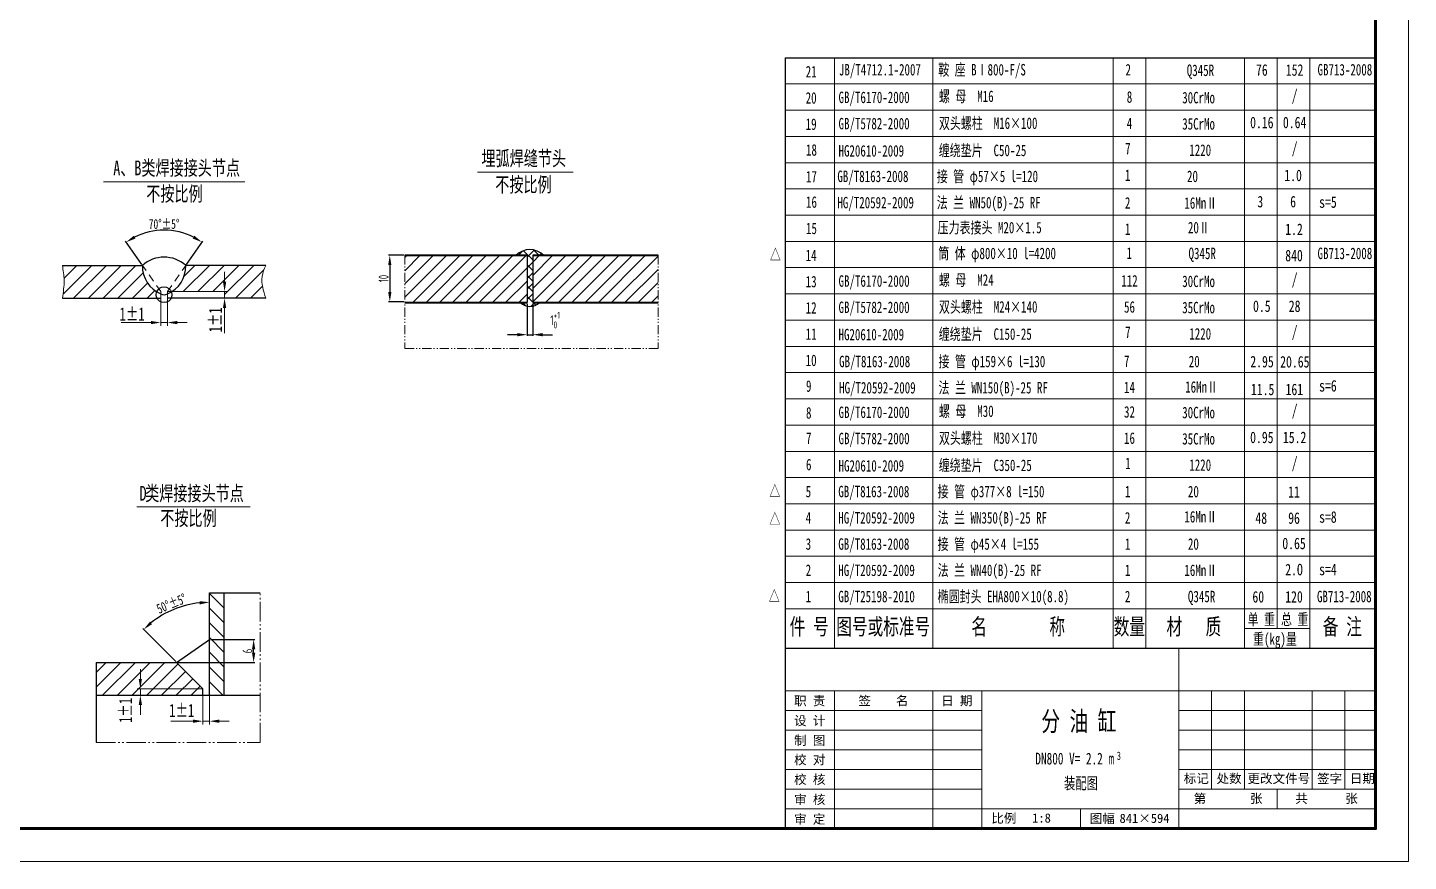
# Model space of a CAD drawing. Extents: x -6371 to 30159, y -2288 to 2464.
# Drawn here: x 26791 to 30159, y -2288 to -254 of the extents above; entities that cross this region are included whole.
import ezdxf
from ezdxf.enums import TextEntityAlignment as Align

# ---------------------------------------------------------------- set-up
doc = ezdxf.new("R2010")
doc.units = 0
doc.header["$LTSCALE"] = 25
doc.header["$PDMODE"] = 1
for name, pattern in [('JXX-L', [2.9499999999999997, 1.9, -0.25, 0.15, -0.25, 0.15, -0.25]), ('JXX-S', [1.7000000000000002, 0.9, -0.2, 0.1, -0.2, 0.1, -0.2]), ('XX-L', [1.25, 0.75, -0.5])]:
    doc.linetypes.add(name, pattern=pattern)
doc.layers.get('Defpoints').update_dxf_attribs({"linetype": 'CONTINUOUS'})
for name, color, linetype, lineweight in [('A 粗实线', 1, 'CONTINUOUS', 25), ('B 细实线', 7, 'CONTINUOUS', 15), ('C 文 字', 2, 'CONTINUOUS', 20), ('G 长虚线', 6, 'XX-L', 15), ('H 短双点线', 3, 'JXX-S', 18), ('I 长双点线', 3, 'JXX-L', 15), ('J 标注尺寸', 2, 'CONTINUOUS', 15)]:
    doc.layers.add(name, color=color, linetype=linetype, lineweight=lineweight)
doc.styles.add('HZTXT', font='SIMFANG.TTF', dxfattribs={"width": 0.75})
doc.styles.get("Standard").update_dxf_attribs({"font": 'isocp.shx', "width": 0.7070000000000001, "bigfont": 'hztxt.shx'})
doc.styles.add('style2', font='SIMFANG.TTF', dxfattribs={"width": 0.7})
doc.styles.add('标题中文', font='SIMFANG.TTF', dxfattribs={"width": 0.7})
doc.dimstyles.new('通用标注4.0', dxfattribs={"dimtxt": 24, "dimasz": 24, "dimexe": 3, "dimexo": 3, "dimgap": 3, "dimtad": 1, "dimdec": 0, "dimzin": 0, "dimdsep": 46, "dimtxsty": 'Standard', "dimcen": 3, "dimadec": 0, "dimazin": 0, "dimtfac": 0.375, "dimtdec": 0, "dimtmove": 2, "dimatfit": 3, "dimfxl": 0, "dimtzin": 0, "dimarcsym": 0})

# ---------------------------------------------------------------- blocks, each defined once
blk = doc.blocks.new('*D97')
at = {"layer": 'Defpoints', "color": 0}
for p in [(27711.39541190553, -809.5484291704615), (27674.52818701213, -923.0237242724997), (27711.39541190553, -923.0237242724997)]:
    blk.add_point(p, dxfattribs=at)
at = {"layer": 'J 标注尺寸', "color": 0, "lineweight": -2}
for p, q in [((27708.39541190553, -809.5484291704615), (27671.52818701213, -809.5484291704615)), ((27674.52818701213, -833.5484291704615), (27674.52818701213, -899.0237242724997)), ((27708.39541190553, -923.0237242724997), (27671.52818701213, -923.0237242724997))]:
    blk.add_line(p, q, dxfattribs=at)
at = {"layer": 'J 标注尺寸', "color": 0}
for points in [[(27670.52818701213, -833.5484291704615), (27678.52818701213, -833.5484291704615), (27674.52818701213, -809.5484291704615)], [(27670.52818701213, -899.0237242724997), (27678.52818701213, -899.0237242724997), (27674.52818701213, -923.0237242724997)]]:
    blk.add_solid(points, dxfattribs=at)
at = {"layer": 'J 标注尺寸', "color": 0, "insert": (27659.52818701213, -866.2860767214762), "char_height": 24, "attachment_point": 5, "rotation": 90}
blk.add_mtext('10', dxfattribs=at)
blk = doc.blocks.new('*D98')
at = {"layer": 'Defpoints', "color": 0}
for p in [(28009.37736698319, -924.7484291704604), (28023.20136698319, -924.7484291704604), (28023.20136698319, -1003.194787544256)]:
    blk.add_point(p, dxfattribs=at)
at = {"layer": 'J 标注尺寸', "color": 0, "lineweight": -2}
for p, q in [((28009.37736698319, -927.7484291704604), (28009.37736698319, -1006.194787544256)), ((28023.20136698319, -927.7484291704604), (28023.20136698319, -1006.194787544256)), ((27985.37736698319, -1003.194787544256), (27961.37736698319, -1003.194787544256)), ((28009.37736698319, -1003.194787544256), (28023.20136698319, -1003.194787544256)), ((28047.20136698319, -1003.194787544256), (28071.20136698319, -1003.194787544256))]:
    blk.add_line(p, q, dxfattribs=at)
at = {"layer": 'J 标注尺寸', "color": 0}
for points in [[(27985.37736698319, -999.1947875442556), (27985.37736698319, -1007.194787544256), (28009.37736698319, -1003.194787544256)], [(28047.20136698319, -999.1947875442556), (28047.20136698319, -1007.194787544256), (28023.20136698319, -1003.194787544256)]]:
    blk.add_solid(points, dxfattribs=at)
at = {"layer": 'J 标注尺寸', "color": 0, "insert": (28077.93748732258, -967.5388141034236), "char_height": 24, "attachment_point": 5}
blk.add_mtext('\\A1;1{\\H0.7x;\\S+1^ 0;}', dxfattribs=at)
blk = doc.blocks.new('*D116')
at = {"layer": 'Defpoints', "color": 0}
for p in [(27156.65263911166, -751.670851706522), (27071.22527183183, -834.1958287176258), (27176.85183672269, -834.1958287176258), (27116.03855427726, -898.1958287176258), (27132.03855427726, -898.1958287176258)]:
    blk.add_point(p, dxfattribs=at)
at = {"layer": 'J 标注尺寸', "color": 0, "lineweight": -2}
for p, q in [((27069.50454252278, -831.738372584759), (27029.81018412161, -775.0489537552355)), ((27178.57256603175, -831.738372584759), (27218.26692443292, -775.0489537552355))]:
    blk.add_line(p, q, dxfattribs=at)
blk.add_arc((27124.03855427726, -909.6210127715606), 161.2821500044465, 63.53393025206887, 116.4660697479312, dxfattribs=at)
at = {"layer": 'J 标注尺寸', "color": 0}
for points in [[(27054.2044542056, -768.6797146555965), (27050.11614543965, -761.8032525249434), (27031.53091343067, -777.5064098881023)], [(27197.96096311487, -761.8032525249434), (27193.87265434893, -768.6797146555965), (27216.54619512386, -777.5064098881023)]]:
    blk.add_solid(points, dxfattribs=at)
at = {"layer": 'J 标注尺寸', "color": 0, "insert": (27124.03855427726, -733.338862767114), "char_height": 24, "attachment_point": 5}
blk.add_mtext('{\\f仿宋_GB2312|b0|i0|c134|p49;70°±5°}', dxfattribs=at)
blk = doc.blocks.new('*D120')
at = {"layer": 'Defpoints', "color": 0}
for p in [(27175.92893480572, -1663.466173064957), (27234.62487575251, -1669.689701908519), (27154.62487575252, -1802.522406876455), (27218.62487575252, -1866.522406876455), (27234.62487575251, -1882.522406876455)]:
    blk.add_point(p, dxfattribs=at)
at = {"layer": 'J 标注尺寸', "color": 0, "lineweight": -2}
for p, q in [((27234.62487575251, -1666.689701908521), (27234.62487575251, -1652.738705841071)), ((27152.50355540896, -1800.401086532896), (27072.14326254426, -1720.040793668188))]:
    blk.add_line(p, q, dxfattribs=at)
blk.add_arc((27234.62487575251, -1882.522406876451), 226.7837010353808, 96.06631427305604, 128.9336857269421, dxfattribs=at)
at = {"layer": 'J 标注尺寸', "color": 0}
for points in [[(27210.4468423945, -1653.014242051886), (27210.87015323898, -1661.003034697145), (27234.62487575252, -1655.738705841071)], [(27094.78415089487, -1709.087431269751), (27089.43454741059, -1703.139175848111), (27074.26458288782, -1722.162114011748)]]:
    blk.add_solid(points, dxfattribs=at)
at = {"layer": 'J 标注尺寸', "color": 0, "insert": (27142.09825915036, -1659.143394195033), "char_height": 24, "attachment_point": 5, "rotation": 22.500000000000004}
blk.add_mtext('{\\f仿宋_GB2312|b0|i0|c134|p49;50°±5°}', dxfattribs=at)
blk = doc.blocks.new('*D121')
at = {"layer": 'Defpoints', "color": 0}
for p in [(27234.62487575252, -1746.505803819685), (27342.47280981732, -1746.505803819685), (27154.62487575252, -1802.522406876456)]:
    blk.add_point(p, dxfattribs=at)
at = {"layer": 'J 标注尺寸', "color": 0, "lineweight": -2}
for p, q in [((27237.62487575252, -1746.505803819685), (27345.47280981732, -1746.505803819685)), ((27342.47280981732, -1778.522406876456), (27342.47280981732, -1770.505803819685)), ((27157.62487575252, -1802.522406876456), (27345.47280981732, -1802.522406876456))]:
    blk.add_line(p, q, dxfattribs=at)
at = {"layer": 'J 标注尺寸', "color": 0}
for points in [[(27338.47280981732, -1770.505803819685), (27346.47280981732, -1770.505803819685), (27342.47280981732, -1746.505803819685)], [(27338.47280981732, -1778.522406876456), (27346.47280981732, -1778.522406876456), (27342.47280981732, -1802.522406876456)]]:
    blk.add_solid(points, dxfattribs=at)
at = {"layer": 'J 标注尺寸', "color": 0, "insert": (27327.47280981732, -1774.514105348066), "char_height": 24, "attachment_point": 5, "rotation": 90}
blk.add_mtext('6', dxfattribs=at)

msp = doc.modelspace()

# ---------------------------------------------------------------- hatches: boundary and pattern name
at = {"layer": 'B 细实线'}
h = msp.add_hatch(dxfattribs=at)
h.set_pattern_fill('ANSI37', color=256, scale=5.76, style=0)
h.set_pattern_definition([(44.99999999999999, (13490.92094655213, 805.9466813981535), (-12.93156881433958, 12.93156881433958), []), (135, (13490.92094655213, 805.9466813981535), (-12.93156881433958, -12.93156881433957), [])])
h.paths.add_polyline_path([(28023.20136698319, -809.5484291704615), (28049.68356301021, -809.5484291704615, 0.4139641508006772), (27982.89517095615, -809.5484291704615), (28009.37736698319, -809.5484291704615), (28009.37736698319, -924.7484291704604), (27992.68752563967, -924.7484291704604, 0.4032903757091318), (28039.89120832668, -924.7484291704604), (28023.20136698319, -924.7484291704613)])
h = msp.add_hatch(dxfattribs=at)
h.set_pattern_fill('ANSI31', color=256, scale=7.200000000000001, style=0)
h.set_pattern_definition([(44.99999999999999, (13490.92094655213, 805.9466813981535), (-16.16446101792447, 16.16446101792447), [])])
h.paths.add_polyline_path([(28009.37736698319, -924.7484291704604), (28009.37736698318, -809.5484291704614), (27711.39541190553, -809.5484291704606), (27711.39541190554, -924.7484291704603)])
h.paths.add_polyline_path([(28023.20136698319, -809.5484291704616), (28023.20136698318, -924.7484291704606), (28328.80616520702, -924.7484291704606), (28328.80616520702, -809.5484291704615)])
at = {"layer": 'J 标注尺寸'}
h = msp.add_hatch(dxfattribs=at)
h.set_pattern_fill('ANSI31', color=256, style=0)
h.set_pattern_definition([(45, (2693.581294025971, -33852.83566849184), (-17.9605122421383, 17.96051224213831), [])])
edge = h.paths.add_edge_path()
edge.add_ellipse((27124.03855427726, -905.6964881586409), major_axis=(-13.63513394694479, 13.63513394694479), ratio=0.9999999999990744, start_angle=45.00000000002649, end_angle=71.15294256731357, ccw=False)
edge.add_ellipse((27124.03855427726, -905.6964881586409), major_axis=(-13.63513394691989, 13.63513394691989), ratio=0.9999999999998676, start_angle=23.98966314126892, end_angle=45.00000000000381, ccw=False)
edge.add_ellipse((27143.66280284986, -836.8274954255048), major_axis=(51.25486108482208, 51.25486108482209), ratio=0.9999999999999759, start_angle=132.9193505473653, end_angle=193.7298607532789, ccw=False)
edge.add_line((27071.22527183183, -834.1958287176258), (26876.03855427726, -834.1958287176258))
edge.add_spline(control_points=[(26876.03855427726, -834.1958287176258), (26878.0595479299, -846.2468634712586), (26882.52395992284, -872.8678199553997), (26878.33255374371, -899.5774015550505), (26876.03855427726, -914.1958287176258)], knot_values=[0, 0, 0, 0, 4.553085131909655, 10.0578484456397, 10.0578484456397, 10.0578484456397, 10.0578484456397], degree=3, periodic=0)
edge.add_line((26876.03855427726, -914.1958287176258), (27106.72974248779, -914.1958287176258))
edge = h.paths.add_edge_path()
edge.add_line((27271.62518404776, -898.1958287176258), (27271.62518404776, -914.1958287176258))
edge.add_line((27271.62518404776, -914.1958287176258), (27279.62518404776, -914.1958287176258))
edge.add_line((27279.62518404776, -914.1958287176258), (27372.03855427726, -914.1958287176258))
edge.add_spline(control_points=[(27372.03855427726, -914.1958287176258), (27366.33038422008, -896.2547120323889), (27357.63476496277, -868.9238655118916), (27368.3553961221, -843.0760510771088), (27372.03855427726, -834.1958287176258)], knot_values=[0, 0, 0, 0, 6.737565344485811, 10.26376270678672, 10.26376270678672, 10.26376270678672, 10.26376270678672], degree=3, periodic=0)
edge.add_line((27372.03855427726, -834.1958287176258), (27176.85183672269, -834.1958287176258))
edge.add_ellipse((27104.41430570467, -836.8274954255048), major_axis=(-51.25486108482212, 51.25486108482212), ratio=0.9999999999999949, start_angle=167.1528708974301, end_angle=227.0806494526342, ccw=False)
edge.add_line((27142.98954696893, -898.1958287176258), (27271.62518404776, -898.1958287176258))
h = msp.add_hatch(dxfattribs=at)
h.set_pattern_fill('ANSI31', color=256, angle=90, style=0)
h.set_pattern_definition([(135, (1275.689874369331, -40333.07447313013), (-17.96051224213831, -17.9605122421383), [])])
h.paths.add_polyline_path([(27270.62487575252, -1633.112674270899), (27234.62487575252, -1633.112674270899), (27234.62487575252, -1882.522406876456), (27270.62487575252, -1882.522406876456)])
h = msp.add_hatch(dxfattribs=at)
h.set_pattern_fill('ANSI31', color=256, style=0)
h.set_pattern_definition([(45, (1275.689874369331, -40333.07447313013), (-17.9605122421383, 17.96051224213831), [])])
h.paths.add_polyline_path([(26958.33094713095, -1802.522406876456), (26958.33094713095, -1882.522406876456), (27066.19547864635, -1882.522406876456), (27066.19547864635, -1866.522406876456), (27218.62487575252, -1866.522406876456), (27154.62487575252, -1802.522406876456)])
h.paths.add_polyline_path([(27218.62487575252, -1882.522406876456), (27218.62487575252, -1866.522406876456), (27066.19547864635, -1866.522406876456), (27066.19547864635, -1882.522406876456)])

# ---------------------------------------------------------------- linework, layer by layer
at = {"layer": 'A 粗实线'}
for p, q in [((28638.75110758845, -327.6728270344962), (28638.75110758846, -1095.672827034497)), ((28638.75110758845, -327.6728270344961), (30078.75110758845, -327.6728270344961)), ((26876.03855427726, -834.1958287176258), (27071.22527183183, -834.1958287176258)), ((27372.03855427726, -834.1958287176258), (27176.85183672269, -834.1958287176258)), ((28009.37736698319, -809.5484291704615), (28009.37736698319, -924.7484291704604)), ((28023.20136698319, -809.5484291704615), (28023.20136698318, -924.7484291704604)), ((26876.03855427726, -914.1958287176258), (27116.03855427726, -914.1958287176258)), ((27372.03855427726, -914.1958287176258), (27132.03855427726, -914.1958287176258)), ((28638.75110758845, -1095.672827034497), (28638.75110758845, -1767.672827034497)), ((27234.62487575252, -1633.112674270899), (27358.33254857213, -1633.112674270899)), ((27234.62487575252, -1882.522406876456), (27234.62487575252, -1633.112674270899)), ((27270.62487575252, -1882.522406876456), (27270.62487575252, -1633.112674270899)), ((27154.62487575252, -1802.522406876456), (27234.62487575252, -1746.505803819685)), ((28638.75110758845, -1767.672827034497), (30078.75110758845, -1767.672827034497)), ((26958.33094713095, -1802.522406876456), (26958.33094713095, -1997.569793294669)), ((26958.33094713095, -1802.522406876456), (27154.62487575252, -1802.522406876456)), ((27218.62487575252, -1866.522406876456), (27154.62487575252, -1802.522406876456)), ((26958.33094713095, -1882.522406876456), (27234.62487575252, -1882.522406876456)), ((27218.62487575252, -1882.522406876456), (27218.62487575252, -1866.522406876456)), ((27234.62487575252, -1882.522406876456), (27358.33254857213, -1882.522406876456))]:
    msp.add_line(p, q, dxfattribs=at)
at = {"layer": 'A 粗实线', "lineweight": 40}
for p, q in [((27711.39541190553, -809.5484291704606), (28009.37736698319, -809.5484291704615)), ((28023.20136698319, -809.5484291704615), (28328.80616520702, -809.5484291704615)), ((27711.39541190553, -924.7484291704604), (28009.37736698319, -924.7484291704604)), ((28023.20136698319, -924.7484291704604), (28328.80616520702, -924.7484291704604))]:
    msp.add_line(p, q, dxfattribs=at)
at = {"layer": 'A 粗实线', "color": 1}
msp.add_line((28638.75110758845, -1767.672827034497), (28638.75110758845, -2207.672827034497), dxfattribs=at)
at = {"layer": 'A 粗实线', "color": 5, "lineweight": 60}
msp.add_lwpolyline([(23630.75110758845, -2207.672827034497), (30078.75110758845, -2207.672827034497), (30078.75110758845, 2384.327172965503), (23630.75110758845, 2384.327172965503)], close=True, dxfattribs=at)
at = {"layer": 'A 粗实线'}
for centre, radius, start, end in [((28016.28936698318, -842.9710764611054), 47.24664729064678, 45.02439710037923, 134.9756028996208), ((28016.28936698318, -900.2460293470176), 34.02079528629356, 226.0725077905923, 313.9274922094077)]:
    msp.add_arc(centre, radius, start, end, dxfattribs=at)
for centre, major_axis, ratio, start_param, end_param in [((27124.03855427726, -893.37226325743), (-56.08517276207871, 56.08517276207871), 0.9999999999999989, -1.514038278969776, -0.05675804782512106), ((27143.66280284986, -836.8274954255048), (-51.25486108482264, 51.25486108482265), 0.99999999999999, 0.7490839798699209, 1.965207304896742), ((27104.41430570467, -836.8274954255048), (51.25486108482274, 51.25486108482274), 0.9999999999999888, 4.317978002282843, 5.534101327309664), ((27124.03855427726, -905.6964881586409), (13.63513394692414, 13.63513394692413), 0.9999999999998972, 5.497787143782086, 11.78097245096167), ((27124.03855427726, -887.5086414497946), (12.86074974300521, 12.86074974300521), 1, 3.471554545102508, 4.382427088871975)]:
    msp.add_ellipse(centre, major_axis=major_axis, ratio=ratio, start_param=start_param, end_param=end_param, dxfattribs=at)
at = {"layer": 'B 细实线'}
for p, q in [((28758.75110758846, -1095.672827034497), (28758.75110758846, -327.6728270344962)), ((28998.75110758846, -1095.672827034497), (28998.75110758846, -327.6728270344962)), ((29438.75110758845, -1095.672827034497), (29438.75110758846, -327.6728270344962)), ((29518.75110758845, -1095.672827034497), (29518.75110758846, -327.6728270344962)), ((29758.75110758845, -1095.672827034497), (29758.75110758846, -327.6728270344962)), ((29838.75110758846, -1095.672827034497), (29838.75110758846, -327.6728270344962)), ((29918.75110758845, -1095.672827034497), (29918.75110758846, -327.6728270344962)), ((28638.75110758845, -391.6728270344961), (30078.75110758845, -391.6728270344961)), ((28638.75110758845, -455.6728270344961), (30078.75110758845, -455.6728270344961)), ((28638.75110758845, -519.6728270344961), (30078.75110758845, -519.6728270344961)), ((28638.75110758845, -583.6728270344963), (30078.75110758845, -583.6728270344963)), ((28638.75110758845, -583.6728270344961), (30078.75110758845, -583.6728270344961)), ((28638.75110758845, -583.6728270344963), (30078.75110758845, -583.6728270344963)), ((28638.75110758845, -583.6728270344961), (30078.75110758845, -583.6728270344961)), ((28638.75110758845, -583.6728270344961), (30078.75110758845, -583.6728270344961)), ((28638.75110758845, -583.6728270344961), (30078.75110758845, -583.6728270344961)), ((27888.56648189646, -606.6527288624793), (28121.4035389107, -606.6527288624793)), ((28638.75110758845, -647.6728270344965), (30078.75110758845, -647.6728270344965)), ((28638.75110758845, -647.6728270344963), (30078.75110758845, -647.6728270344963)), ((28638.75110758845, -647.6728270344963), (30078.75110758845, -647.6728270344963)), ((28638.75110758845, -647.6728270344961), (30078.75110758845, -647.6728270344961)), ((28638.75110758845, -647.6728270344961), (30078.75110758845, -647.6728270344961)), ((28638.75110758845, -711.6728270344968), (30078.75110758845, -711.6728270344968)), ((28638.75110758845, -711.6728270344965), (30078.75110758845, -711.6728270344965)), ((28638.75110758845, -711.6728270344965), (30078.75110758845, -711.6728270344965)), ((28638.75110758845, -711.6728270344963), (30078.75110758845, -711.6728270344963)), ((28638.75110758845, -711.6728270344963), (30078.75110758845, -711.6728270344963)), ((28638.75110758845, -775.672827034497), (30078.75110758845, -775.672827034497)), ((28638.75110758845, -775.6728270344968), (30078.75110758845, -775.6728270344968)), ((28638.75110758845, -775.6728270344968), (30078.75110758845, -775.6728270344968)), ((28638.75110758845, -775.6728270344965), (30078.75110758845, -775.6728270344965)), ((28638.75110758845, -775.6728270344965), (30078.75110758845, -775.6728270344965)), ((28638.75110758845, -839.6728270344968), (30078.75110758845, -839.6728270344968)), ((28638.75110758845, -839.6728270344965), (30078.75110758845, -839.6728270344965)), ((28638.75110758845, -839.672827034497), (30078.75110758845, -839.672827034497)), ((28638.75110758845, -839.6728270344968), (30078.75110758845, -839.6728270344968)), ((28638.75110758845, -839.6728270344968), (30078.75110758845, -839.6728270344968)), ((28638.75110758845, -903.6728270344968), (30078.75110758845, -903.6728270344968)), ((28638.75110758845, -967.6728270344968), (30078.75110758845, -967.6728270344968)), ((28638.75110758845, -1031.672827034497), (30078.75110758845, -1031.672827034497)), ((28638.75110758845, -1095.672827034497), (30078.75110758845, -1095.672827034497)), ((28638.75110758845, -1095.672827034497), (30078.75110758845, -1095.672827034497)), ((28638.75110758845, -1095.672827034497), (30078.75110758845, -1095.672827034497)), ((28638.75110758845, -1095.672827034497), (30078.75110758845, -1095.672827034497)), ((28638.75110758845, -1095.672827034497), (30078.75110758845, -1095.672827034497)), ((28638.75110758845, -1095.672827034497), (30078.75110758845, -1095.672827034497)), ((28758.75110758845, -1767.672827034497), (28758.75110758847, -1095.672827034497)), ((28998.75110758845, -1767.672827034497), (28998.75110758847, -1095.672827034497)), ((29438.75110758845, -1767.672827034497), (29438.75110758847, -1095.672827034497)), ((29518.75110758845, -1767.672827034497), (29518.75110758847, -1095.672827034497)), ((29758.75110758845, -1767.672827034497), (29758.75110758847, -1095.672827034497)), ((29838.75110758845, -1719.672827034497), (29838.75110758846, -1095.672827034497)), ((29918.75110758845, -1767.672827034497), (29918.75110758847, -1095.672827034497)), ((28638.75110758845, -1159.672827034497), (30078.75110758845, -1159.672827034497)), ((28638.75110758845, -1159.672827034497), (30078.75110758845, -1159.672827034497)), ((28638.75110758845, -1159.672827034497), (30078.75110758845, -1159.672827034497)), ((28638.75110758845, -1159.672827034497), (30078.75110758845, -1159.672827034497)), ((28638.75110758845, -1159.672827034497), (30078.75110758845, -1159.672827034497)), ((28638.75110758845, -1223.672827034497), (30078.75110758845, -1223.672827034497)), ((28638.75110758845, -1223.672827034497), (30078.75110758845, -1223.672827034497)), ((28638.75110758845, -1223.672827034497), (30078.75110758845, -1223.672827034497)), ((28638.75110758845, -1223.672827034497), (30078.75110758845, -1223.672827034497)), ((28638.75110758845, -1223.672827034497), (30078.75110758845, -1223.672827034497)), ((28638.75110758845, -1287.672827034498), (30078.75110758845, -1287.672827034498)), ((28638.75110758845, -1287.672827034497), (30078.75110758845, -1287.672827034497)), ((28638.75110758845, -1287.672827034497), (30078.75110758845, -1287.672827034497)), ((28638.75110758845, -1287.672827034497), (30078.75110758845, -1287.672827034497)), ((28638.75110758845, -1287.672827034497), (30078.75110758845, -1287.672827034497)), ((28638.75110758845, -1351.672827034497), (30078.75110758845, -1351.672827034497)), ((28638.75110758845, -1351.672827034497), (30078.75110758845, -1351.672827034497)), ((28638.75110758845, -1351.672827034498), (30078.75110758845, -1351.672827034498)), ((28638.75110758845, -1351.672827034497), (30078.75110758845, -1351.672827034497)), ((28638.75110758845, -1351.672827034497), (30078.75110758845, -1351.672827034497)), ((28638.75110758845, -1415.672827034497), (30078.75110758845, -1415.672827034497)), ((28638.75110758845, -1415.672827034497), (30078.75110758845, -1415.672827034497)), ((28638.75110758845, -1415.672827034497), (30078.75110758845, -1415.672827034497)), ((28638.75110758845, -1479.672827034497), (30078.75110758845, -1479.672827034497)), ((28638.75110758845, -1479.672827034497), (30078.75110758845, -1479.672827034497)), ((28638.75110758845, -1543.672827034497), (30078.75110758845, -1543.672827034497)), ((28638.75110758845, -1607.672827034497), (30078.75110758845, -1607.672827034497)), ((28638.75110758845, -1671.672827034497), (30078.75110758845, -1671.672827034497)), ((29758.75110758845, -1719.672827034497), (29918.75110758845, -1719.672827034497)), ((29598.75110758845, -1767.672827034497), (29598.75110758845, -2207.672827034497)), ((28638.75110758845, -1871.672827034497), (30078.75110758845, -1871.672827034497)), ((28758.75110758845, -1871.672827034497), (28758.75110758845, -2207.672827034497)), ((28998.75110758845, -1871.672827034497), (28998.75110758845, -2207.672827034497)), ((29118.75110758845, -1871.672827034497), (29118.75110758845, -2207.672827034497)), ((29678.75110758845, -1871.672827034497), (29678.75110758845, -2111.672827034497)), ((29758.75110758845, -1871.672827034497), (29758.75110758845, -2111.672827034497)), ((29923.92206925261, -1871.672827034497), (29923.92206925261, -2111.672827034497)), ((30003.92206925261, -1871.672827034497), (30003.92206925261, -2111.672827034497)), ((28638.75110758845, -1919.672827034497), (29118.75110758845, -1919.672827034497)), ((29598.75110758845, -1919.672827034497), (30078.75110758845, -1919.672827034497)), ((28638.75110758845, -1967.672827034497), (29118.75110758845, -1967.672827034497)), ((29598.75110758845, -1967.672827034497), (30078.75110758845, -1967.672827034497)), ((28638.75110758845, -2015.672827034497), (29118.75110758845, -2015.672827034497)), ((29598.75110758845, -2015.672827034497), (30078.75110758845, -2015.672827034497)), ((28638.75110758845, -2063.672827034497), (29118.75110758845, -2063.672827034497)), ((29598.75110758845, -2063.672827034497), (30078.75110758845, -2063.672827034497)), ((28638.75110758845, -2111.672827034497), (29118.75110758845, -2111.672827034497)), ((29598.75110758845, -2111.672827034497), (30078.75110758845, -2111.672827034497)), ((29838.75110758845, -2159.672827034497), (29838.75110758845, -2111.672827034497)), ((28638.75110758845, -2159.672827034497), (30078.75110758845, -2159.672827034497)), ((29358.75110758845, -2159.672827034497), (29358.75110758845, -2207.672827034497))]:
    msp.add_line(p, q, dxfattribs=at)
msp.add_lwpolyline([(23430.75110758845, -2287.672827034497), (30158.75110758845, -2287.672827034497), (30158.75110758845, 2464.327172965503), (23430.75110758845, 2464.327172965503)], close=True, dxfattribs=at)
at = {"layer": 'G 长虚线'}
for p, q in [((27116.03855427726, -898.1958287176258), (27071.22527183183, -834.1958287176258)), ((27132.03855427726, -898.1958287176258), (27176.85183672269, -834.1958287176258)), ((27116.03855427726, -914.1958287176258), (27116.03855427726, -898.1958287176258)), ((27132.03855427726, -914.1958287176258), (27132.03855427726, -898.1958287176258))]:
    msp.add_line(p, q, dxfattribs=at)
at = {"layer": 'H 短双点线'}
for p, q in [((27711.39541190553, -809.5484291704615), (27711.39541190553, -1036.499019374541)), ((28328.80616520702, -809.5484291704615), (28328.80616520702, -1036.499019374541)), ((27711.39541190553, -1036.499019374539), (28328.80616520702, -1036.499019374538))]:
    msp.add_line(p, q, dxfattribs=at)
at = {"layer": 'I 长双点线'}
for p, q in [((27358.33254857213, -1997.569793294669), (27358.33254857213, -1633.112674270899)), ((26958.33094713095, -1997.569793294669), (27358.33254857213, -1997.569793294669))]:
    msp.add_line(p, q, dxfattribs=at)
at = {"layer": 'J 标注尺寸'}
for p, q in [((26976.58489769251, -630.1632617429295), (27320.6621174855, -630.1632617429295)), ((27271.62518404776, -874.1958287176258), (27271.62518404776, -850.1958287176258)), ((27132.03855427726, -898.1958287176258), (27279.62518404776, -898.1958287176258)), ((27271.62518404776, -898.1958287176258), (27271.62518404776, -914.1958287176258)), ((27116.03855427726, -914.1958287176258), (27116.03855427726, -981.5570846141509)), ((27132.03855427726, -914.1958287176258), (27279.62518404776, -914.1958287176258)), ((27132.03855427726, -914.1958287176258), (27132.03855427726, -981.5570846141509)), ((27271.62518404776, -938.1958287176258), (27271.62518404776, -999.1081597226748)), ((27092.03855427726, -973.5570846141509), (27019.71178025947, -973.5570846141509)), ((27132.03855427726, -973.5570846141509), (27116.03855427726, -973.5570846141509)), ((27156.03855427726, -973.5570846141509), (27180.03855427726, -973.5570846141509)), ((27057.41805819089, -1422.93255878089), (27333.68718572498, -1422.93255878089)), ((27066.19547864635, -1842.522406876456), (27066.19547864635, -1818.522406876456)), ((27218.62487575252, -1866.522406876456), (27058.19547864635, -1866.522406876456)), ((27218.62487575252, -1882.522406876456), (27058.19547864635, -1882.522406876456)), ((27066.19547864635, -1866.522406876456), (27066.19547864635, -1882.522406876456)), ((27218.62487575252, -1882.522406876456), (27218.62487575252, -1953.768465865423)), ((27234.62487575252, -1882.522406876456), (27234.62487575252, -1953.768465865423)), ((27066.19547864635, -1906.522406876456), (27066.19547864635, -1930.522406876456)), ((27194.62487575252, -1945.768465865423), (27140.73230201346, -1945.768465865423)), ((27234.62487575252, -1945.768465865423), (27218.62487575252, -1945.768465865423)), ((27258.62487575252, -1945.768465865423), (27282.62487575252, -1945.768465865423))]:
    msp.add_line(p, q, dxfattribs=at)
for points, knots in [([(26876.03855427726, -834.1958287176258), (26878.0595479299, -846.2468634712568), (26882.52395992285, -872.8678199553981), (26878.33255374371, -899.5774015550479), (26876.03855427726, -914.1958287176258)], [0, 0, 0, 0, 4.553085131909655, 10.0578484456397, 10.0578484456397, 10.0578484456397, 10.0578484456397]), ([(27372.03855427726, -834.1958287176258), (27368.35539612209, -843.0760510771053), (27357.63476496277, -868.9238655118952), (27366.33038422008, -896.254712032395), (27372.03855427726, -914.1958287176258)], [0, 0, 0, 0, 3.526197362300913, 10.26376270678672, 10.26376270678672, 10.26376270678672, 10.26376270678672])]:
    msp.add_open_spline(points, degree=3, knots=knots, dxfattribs=at)
for points in [[(27267.62518404776, -874.1958287176258), (27275.62518404776, -874.1958287176258), (27271.62518404776, -898.1958287176258)], [(27267.62518404776, -938.1958287176258), (27275.62518404776, -938.1958287176258), (27271.62518404776, -914.1958287176258)], [(27092.03855427726, -969.5570846141509), (27092.03855427726, -977.5570846141509), (27116.03855427726, -973.5570846141509)], [(27156.03855427726, -969.5570846141509), (27156.03855427726, -977.5570846141509), (27132.03855427726, -973.5570846141509)], [(27062.19547864635, -1842.522406876456), (27070.19547864635, -1842.522406876456), (27066.19547864635, -1866.522406876456)], [(27062.19547864635, -1906.522406876456), (27070.19547864635, -1906.522406876456), (27066.19547864635, -1882.522406876456)], [(27194.62487575252, -1941.768465865423), (27194.62487575252, -1949.768465865423), (27218.62487575252, -1945.768465865423)], [(27258.62487575252, -1941.768465865423), (27258.62487575252, -1949.768465865423), (27234.62487575252, -1945.768465865423)]]:
    msp.add_solid(points, dxfattribs=at)

# ---------------------------------------------------------------- texts
at = {"layer": 'C 文 字', "style": 'HZTXT', "width": 0.75}
for s, p in [('76', (29801.30768818568, -357.7991709996775)), ('152', (29881.30768818568, -357.7991709996771)), ('/', (29881.30768818568, -421.7991709996771)), ('0.16', (29801.30768818568, -485.7991709996759)), ('0.64', (29881.30768818568, -485.799170999677)), ('/', (29881.30768818568, -549.799170999677)), ('1.0', (29877.56158066271, -614.825360060486)), ('3', (29797.56158066271, -678.8253600604849)), ('6', (29877.56158066271, -678.825360060486)), ('s=5', (29962.49937916156, -680.0379304393934)), ('1.2', (29879.82213769672, -746.3063214999836)), ('840', (29879.82213769672, -810.3063214999834)), ('/', (29881.30768818568, -869.7991709996775)), ('0.5', (29801.30768818567, -933.7991709996775)), ('28', (29881.30768818568, -933.7991709996775)), ('/', (29881.30768818568, -997.7991709996775)), ('2.95', (29801.813287286, -1068.997445600011)), ('20.65', (29881.813287286, -1069.408278815206)), ('11.5', (29803.27949043382, -1136.808107009497)), ('161', (29880.57468645049, -1136.808107009497)), ('s=6', (29962.49937916157, -1128.037930439393)), ('/', (29881.30768818568, -1189.799170999678)), ('0.95', (29801.30768818568, -1253.799170999678)), ('15.2', (29881.30768818568, -1253.799170999678)), ('/', (29881.30768818568, -1317.799170999678)), ('11', (29879.87783973926, -1386.613223275817)), ('48', (29799.87783973926, -1450.613223275817)), ('96', (29879.87783973926, -1450.613223275817)), ('s=8', (29962.49937916157, -1448.037930439394)), ('0.65', (29879.87792534695, -1512.419459274919)), ('2.O', (29879.87792534695, -1576.037930439394)), ('s=4', (29962.49937916157, -1576.037930439394)), ('60 ', (29799.82213769673, -1642.613223275817)), ('120', (29879.82213769673, -1642.613223275817))]:
    msp.add_text(s, height=28, dxfattribs=at).set_placement(p, align=Align.MIDDLE)
at = {"layer": 'C 文 字', "style": '标题中文', "oblique": 0.5}
msp.add_text('职 责', height=22.39999999999999, rotation=0.09586793859171834, dxfattribs=at).set_placement((28698.63736656385, -1896.122820147771), align=Align.MIDDLE_CENTER)
for s, p in [('签    名', (28878.28387251994, -1895.283546534057)), ('日 期', (29057.40477268344, -1895.758997591819)), ('设 计', (28698.63736656385, -1944.122820147771)), ('制 图', (28698.63736656385, -1992.122820147771)), ('校 对', (28698.63736656385, -2039.273449935318)), ('校 核', (28698.63736656385, -2087.273449935318)), ('标记', (29641.37677771412, -2085.144665033649)), ('处数', (29721.37677771412, -2085.144665033649)), ('更改文件号', (29842.66951813016, -2085.144665033649)), ('签字', (29966.54773937828, -2085.144665033649)), ('日期', (30046.54773937828, -2085.144665033649)), ('第       张', (29719.00713974824, -2133.914170518449)), ('共      张', (29959.00713974824, -2133.914170518449)), ('审 核', (28698.63736656385, -2136.12279552192)), ('审 定', (28698.63736656385, -2184.12282014777)), ('比例', (29172.05815137723, -2182.059456843268)), ('1:8', (29263.91672109037, -2182.059456843268)), ('图幅', (29412.05815137723, -2182.78077263269)), ('841×594', (29515.18234155915, -2182.78077263269))]:
    msp.add_text(s, height=22.39999999999999, rotation=0.09586793859171834, dxfattribs=at).set_placement(p, align=Align.MIDDLE)
at = {"layer": 'J 标注尺寸'}
for s, height, style, width, p in [('21', 28, '标题中文', 0.699999988079071, (28688.80284010328, -375.6728270344952)), ('JB/T4712.1-2007', 27.99999999999999, '标题中文', 0.7, (28769.86242539872, -370.8587747583568)), ('鞍 座 BⅠ800-F/S', 28, '标题中文', 0.699999988079071, (29012.24041823802, -370.8587747583568)), ('2', 27.99999999999999, '标题中文', 0.7, (29468.88642606343, -370.8587747583568)), ('Q345R', 28, '标题中文', 0.699999988079071, (29618.28489120727, -372.3482727136632)), ('GB713-2008', 27.99999999999999, '标题中文', 0.7, (29937.24919921562, -370.8587747583563)), ('20', 28, '标题中文', 0.699999988079071, (28688.80284010328, -439.6728270344952)), ('19', 28, '标题中文', 0.699999988079071, (28688.80284010328, -503.6728270344952)), ('7', 27.99999999999999, '标题中文', 0.7, (29468.023606357, -562.906443927201)), ('18', 28, '标题中文', 0.699999988079071, (28689.60643962151, -566.5933996993551)), ('A、B类焊接接头节点', 36, '标题中文', 0.699999988079071, (27000.15874896132, -614.4199710185699)), ('17', 28, '标题中文', 0.699999988079071, (28689.60643962151, -631.8196976901161)), ('GB/T8163-2008', 28, '标题中文', 0.699999988079071, (28766.11631787575, -630.9704862405972)), ('接 管 φ57×5 l=120', 28, '标题中文', 0.699999988079071, (29008.49431071506, -630.9704862405972)), ('1', 27.99999999999999, '标题中文', 0.7, (29467.40087557447, -628.2667968899234)), ('20', 27.99999999999999, '标题中文', 0.7, (29618.85824143439, -630.9704862405972)), ('不按比例', 36, '标题中文', 0.699999988079071, (27080.62685990045, -677.5547288064608)), ('16', 28, '标题中文', 0.699999988079071, (28689.60643962151, -693.551717487411)), ('HG/T20592-2009', 27.99999999999999, '标题中文', 0.7, (28766.11631787575, -694.9704862405972)), ('法 兰 WN50(B)-25 RF', 28, '标题中文', 0.699999988079071, (29008.49431071506, -694.9704862405972)), ('2', 28, '标题中文', 0.699999988079071, (29467.40087557447, -695.672827034495)), ('16MnⅡ', 28, '标题中文', 0.699999988079071, (29612.40615999305, -695.9031005509289)), ('15', 27.99999999999999, '标题中文', 0.7, (28689.60643962151, -757.9030286467021)), ('压力表接头 M20×1.5', 27.99999999999999, '标题中文', 0.7, (29010.75486774907, -755.9598951140913)), ('1', 28, '标题中文', 0.699999988079071, (29467.40087557447, -759.6728270344945)), ('20Ⅱ', 27.99999999999999, '标题中文', 0.7, (29621.1187984684, -755.9598951140913)), ('△', 27.99999999999999, '标题中文', 0.7, (28601.58102701389, -822.1206308689796)), ('14', 27.99999999999999, '标题中文', 0.7, (28688.80284010328, -823.6728270344959)), ('筒 体 φ800×10 l=4200', 28, '标题中文', 0.699999988079071, (29012.24041823803, -818.858774758357)), ('1', 27.99999999999999, '标题中文', 0.7, (29471.30604221163, -818.1664786017332)), ('Q345R', 27.99999999999999, '标题中文', 0.7, (29622.60434895737, -818.858774758357)), ('GB713-2008', 27.99999999999999, '标题中文', 0.7, (29937.24919921563, -818.8587747583565)), ('13', 27.99999999999999, '标题中文', 0.7, (28688.80284010328, -887.6728270344959)), ('1±1', 32, 'style2', 0.6999999999998181, (27015.55592153933, -968.7057787968242)), ('12', 28, '标题中文', 0.699999988079071, (28688.80284010328, -951.6728270344959)), ('11', 28, '标题中文', 0.699999988079071, (28688.80284010328, -1015.672827034496)), ('7', 27.99999999999999, '标题中文', 0.7, (29468.023606357, -1010.906443927202)), ('10', 28, '标题中文', 0.699999988079071, (28688.80284010328, -1079.672827034496)), ('GB/T8163-2008', 28, '标题中文', 0.699999988079071, (28770.36802449904, -1082.467882573885)), ('接 管 φ159×6 l=130', 28, '标题中文', 0.699999988079071, (29012.74601733834, -1082.467882573885)), ('7', 28, '标题中文', 0.699999988079071, (29465.08724176391, -1081.751098779558)), ('20', 27.99999999999999, '标题中文', 0.7, (29623.10994805768, -1082.467882573885)), ('9', 28, '标题中文', 0.699999988079071, (28689.60643962151, -1142.593399699356)), ('HG/T20592-2009', 27.99999999999999, '标题中文', 0.7, (28770.36802449904, -1146.467882573885)), ('法 兰 WN150(B)-25 RF', 28, '标题中文', 0.699999988079071, (29012.74601733834, -1146.467882573885)), ('14', 28, '标题中文', 0.699999988079071, (29465.29432680009, -1145.444432959605)), ('16MnⅡ', 28, '标题中文', 0.699999988079071, (29614.39730958233, -1144.599481233691)), ('8', 28, '标题中文', 0.699999988079071, (28689.60643962151, -1207.819697690117)), ('7', 28, '标题中文', 0.699999988079071, (28689.60643962151, -1269.551717487412)), ('6', 27.99999999999999, '标题中文', 0.7, (28689.60643962151, -1333.903028646703)), ('1', 27.99999999999999, '标题中文', 0.7, (29468.023606357, -1330.906443927202)), ('D', 36, '标题中文', 0.699999988079071, (27064.28788198061, -1407.959671255235)), ('类焊接接头节点', 36, '标题中文', 0.699999988079071, (27077.84896306169, -1407.959671255235)), ('△', 27.99999999999999, '标题中文', 0.7, (28600.2583023781, -1398.810179910404)), ('5', 27.99999999999999, '标题中文', 0.7, (28688.80284010328, -1399.672827034497)), ('GB/T8163-2008', 28, '标题中文', 0.699999988079071, (28768.37687490977, -1399.672827034497)), ('接 管 φ377×8 l=150', 28, '标题中文', 0.699999988079071, (29010.75486774907, -1399.672827034497)), ('1', 28, '标题中文', 0.699999988079071, (29467.40087557447, -1399.672827034497)), ('20', 27.99999999999999, '标题中文', 0.7, (29621.11879846841, -1399.672827034497)), ('不按比例', 36, '标题中文', 0.699999988079071, (27114.82568720638, -1468.659181185636)), ('△', 27.99999999999999, '标题中文', 0.7, (28600.2583023781, -1466.440646614763)), ('4', 27.99999999999999, '标题中文', 0.7, (28688.80284010328, -1463.672827034497)), ('HG/T20592-2009', 27.99999999999999, '标题中文', 0.7, (28768.37687490977, -1463.672827034497)), ('法 兰 WN350(B)-25 RF', 28, '标题中文', 0.699999988079071, (29010.75486774907, -1463.672827034497)), ('2', 28, '标题中文', 0.699999988079071, (29467.40087557447, -1463.672827034497)), ('16MnⅡ', 28, '标题中文', 0.699999988079071, (29612.40615999306, -1461.106544021953)), ('3', 27.99999999999999, '标题中文', 0.7, (28688.80284010328, -1527.672827034497)), ('GB/T8163-2008', 28, '标题中文', 0.699999988079071, (28768.37687490977, -1527.672827034497)), ('接 管 φ45×4 l=155', 28, '标题中文', 0.699999988079071, (29010.75486774907, -1527.672827034497)), ('1', 28, '标题中文', 0.699999988079071, (29467.40087557447, -1527.672827034497)), ('20', 27.99999999999999, '标题中文', 0.7, (29621.11879846841, -1527.672827034497)), ('2', 27.99999999999999, '标题中文', 0.7, (28688.80284010328, -1591.672827034497)), ('HG/T20592-2009', 27.99999999999999, '标题中文', 0.7, (28768.37687490977, -1591.672827034497)), ('法 兰 WN40(B)-25 RF', 28, '标题中文', 0.699999988079071, (29010.75486774907, -1591.672827034497)), ('1', 28, '标题中文', 0.699999988079071, (29467.40087557447, -1591.672827034497)), ('16MnⅡ', 28, '标题中文', 0.699999988079071, (29612.40615999306, -1591.672827034497)), ('△', 27.99999999999999, '标题中文', 0.7, (28598.88892154358, -1654.778546794369)), ('1', 27.99999999999999, '标题中文', 0.7, (28688.80284010328, -1655.672827034497)), ('GB/T25198-2010', 27.99999999999999, '标题中文', 0.7, (28768.37687490977, -1655.672827034496)), ('椭圆封头 EHA800×10(8.8)', 28, '标题中文', 0.699999988079071, (29010.75486774907, -1655.672827034496)), ('2', 27.99999999999999, '标题中文', 0.7, (29467.40087557447, -1655.672827034496)), ('Q345R', 27.99999999999999, '标题中文', 0.7, (29621.11879846841, -1655.672827034496)), ('GB713-2008', 27.99999999999999, '标题中文', 0.7, (29935.76364872667, -1655.672827034496)), ('单 重', 27.99999999999999, '标题中文', 0.7, (29766.6807935969, -1711.299600086691)), ('总 重', 27.99999999999999, '标题中文', 0.7, (29848.07783179291, -1711.299600086691)), ('件 号', 39.98399999999999, '标题中文', 0.7, (28649.72136352552, -1734.973118613099)), ('图号或标准号', 39.98399999999999, '标题中文', 0.7, (28763.41772999236, -1734.973118613099)), ('名        称', 39.98399999999999, '标题中文', 0.7, (29092.75186054964, -1734.973118613099)), ('数量', 39.98399999999999, '标题中文', 0.7, (29440.0217130699, -1734.973118613099)), ('材   质', 39.98399999999999, '标题中文', 0.7, (29568.80322351104, -1734.973118613099)), ('备 注', 39.98399999999999, '标题中文', 0.7, (29949.99744596166, -1734.973118613099)), ('重(kg)量', 27.99999999999999, '标题中文', 0.7, (29779.95269992175, -1759.299600086691)), ('1±1', 32, 'style2', 0.6999999999998181, (27136.61120013435, -1935.416299048365)), ('分 油 缸', 47.98080062866211, '标题中文', 0.699999988079071, (29263.62913278256, -1969.773577042241)), ('3', 20.16, '标题中文', 0.7, (29447.72898115339, -2040.061984864753)), ('DN800 V= 2.2 m', 28.78849983215332, '标题中文', 0.699999988079071, (29249.00953201908, -2051.375998935136)), ('装配图', 28.78848, '标题中文', 0.7, (29318.9315982069, -2111.57875566743))]:
    msp.add_text(s, height=height, dxfattribs=dict(at, style=style, width=width)).set_placement(p)
at = {"layer": 'J 标注尺寸', "style": '标题中文'}
for s, height, width, p in [('螺 母  M16', 27.99999999999999, 0.7, (29013.81094567572, -421.6406196652292)), ('GB/T6170-2000', 27.99999999999999, 0.7, (28769.03116843012, -424.3135299256151)), ('双头螺柱  M16×100', 27.99999999999999, 0.7, (29013.81094570571, -487.3278069221074)), ('GB/T5782-2000', 27.99999999999999, 0.7, (28769.03116843012, -488.3135299336159)), ('缠绕垫片  C50-25  ', 27.99999999999999, 0.7, (29013.37255424367, -553.6848711223706)), ('HG20610-2009', 27.99999999999999, 0.7, (28768.89444404311, -554.8445535463375)), ('不按比例', 36, 0.699999988079071, (27931.75351127761, -637.0191222725243)), ('GB/T6170-2000', 27.99999999999999, 0.7, (28769.03116843012, -872.3135299256155)), ('螺 母  M24', 27.99999999999999, 0.7, (29013.81094567571, -869.6406196652297)), ('GB/T5782-2000', 27.99999999999999, 0.7, (28769.03116843012, -936.3135299336163)), ('双头螺柱  M24×140', 27.99999999999999, 0.7, (29013.81094570571, -935.3278069221078)), ('HG20610-2009', 27.99999999999999, 0.7, (28768.89444404311, -1002.844553546338)), ('缠绕垫片  C150-25  ', 27.99999999999999, 0.7, (29013.37255424366, -1001.684871122371)), ('GB/T6170-2000', 27.99999999999999, 0.7, (28769.03116843012, -1192.313529925616)), ('螺 母  M30', 27.99999999999999, 0.7, (29013.81094567572, -1189.640619665231)), ('GB/T5782-2000', 27.99999999999999, 0.7, (28769.03116843012, -1256.313529933617)), ('双头螺柱  M30×170', 27.99999999999999, 0.7, (29013.81094570571, -1255.327806922109)), ('HG20610-2009', 27.99999999999999, 0.7, (28768.89444404311, -1322.844553546339)), ('缠绕垫片  C350-25  ', 27.99999999999999, 0.7, (29013.37255424367, -1321.684871122372))]:
    msp.add_text(s, height=height, dxfattribs=dict(at, width=width)).set_placement(p, align=Align.MIDDLE_LEFT)
for s, height, width, p in [('8', 27.99999999999999, 0.7, (29478.59882264862, -423.6537792818149)), ('30CrMo', 27.99999999999999, 0.7, (29647.16519040717, -424.9965140346642)), ('4', 27.99999999999999, 0.7, (29478.59882264862, -487.6537792898148)), ('35CrMo', 27.99999999999999, 0.7, (29647.16519040717, -488.9965140346644)), ('埋弧焊缝节头', 36, 0.699999988079071, (28001.29918112046, -572.4485671864677)), ('1220', 27.99999999999999, 0.7, (29651.01483263399, -553.3054747763949)), ('112', 27.99999999999999, 0.7, (29478.59882264861, -871.6537792818153)), ('30CrMo', 27.99999999999999, 0.7, (29647.16519040716, -872.9965140346646)), ('56', 27.99999999999999, 0.7, (29478.59882264861, -935.6537792898152)), ('35CrMo', 27.99999999999999, 0.7, (29647.16519040716, -936.9965140346649)), ('1220', 27.99999999999999, 0.7, (29651.01483263398, -1001.305474776395)), ('32', 27.99999999999999, 0.7, (29478.59882264862, -1191.653779281816)), ('30CrMo', 27.99999999999999, 0.7, (29647.16519040717, -1192.996514034666)), ('16', 27.99999999999999, 0.7, (29478.59882264862, -1255.653779289816)), ('35CrMo', 27.99999999999999, 0.7, (29647.16519040717, -1256.996514034666)), ('1220', 27.99999999999999, 0.7, (29651.01483263399, -1321.305474776396))]:
    msp.add_text(s, height=height, dxfattribs=dict(at, width=width)).set_placement(p, align=Align.MIDDLE)
at = {"layer": 'J 标注尺寸', "style": 'style2'}
for width, p in [(0.6999999999999886, (27265.19157531813, -997.4291354025914)), (0.700000000000017, (27046.19547864634, -1949.883264594088))]:
    msp.add_text('1±1', height=32, rotation=90, dxfattribs=dict(at, width=width)).set_placement(p)

# ---------------------------------------------------------------- dimensions: what is measured, and where the dimension line sits
at = {"layer": 'J 标注尺寸'}
for base, line1, line2, text, picture, middle in [((27156.65263911166, -751.670851706522), ((27116.03855427726, -898.1958287176258), (27071.22527183183, -834.1958287176258)), ((27132.03855427726, -898.1958287176258), (27176.85183672269, -834.1958287176258)), '{\\f仿宋_GB2312|b0|i0|c134|p49;70°±5°}', '*D116', (27124.03855427726, -733.338862767114)), ((27175.92893480572, -1663.466173064957), ((27234.62487575252, -1882.522406876456), (27234.62487575252, -1669.68970190852)), ((27218.62487575252, -1866.522406876456), (27154.62487575252, -1802.522406876456)), '{\\f仿宋_GB2312|b0|i0|c134|p49;50°±5°}', '*D120', (27142.09825915036, -1659.143394195036))]:
    dim = msp.add_angular_dim_2l(base=base, line1=line1, line2=line2, text=text, dimstyle='通用标注4.0', dxfattribs=at)
    dim.commit()
    dim.dimension.update_dxf_attribs({"geometry": picture, "text_midpoint": middle})
for base, p1, p2, text, picture, middle in [((27674.52818701213, -923.0237242724997), (27711.39541190553, -809.5484291704615), (27711.39541190553, -923.0237242724997), '10', '*D97', (27659.52818701213, -866.2860767214762)), ((27342.47280981732, -1746.505803819685), (27154.62487575252, -1802.522406876456), (27234.62487575252, -1746.505803819685), '6', '*D121', (27327.47280981732, -1774.514105348066))]:
    dim = msp.add_linear_dim(base=base, p1=p1, p2=p2, angle=90, text=text, dimstyle='通用标注4.0', dxfattribs=at)
    dim.commit()
    dim.dimension.update_dxf_attribs({"geometry": picture, "text_midpoint": middle})
dim = msp.add_linear_dim(base=(28023.20136698319, -1003.194787544256), p1=(28009.37736698319, -924.7484291704604), p2=(28023.20136698319, -924.7484291704604), text='\\A1;1{\\H0.7x;\\S+1^ 0;}', dimstyle='通用标注4.0', dxfattribs=at)
dim.commit()
dim.dimension.update_dxf_attribs({"geometry": '*D98', "text_midpoint": (28077.93748732258, -967.5388141034236), "dimtype": 160})

doc.saveas('drawing.dxf')
